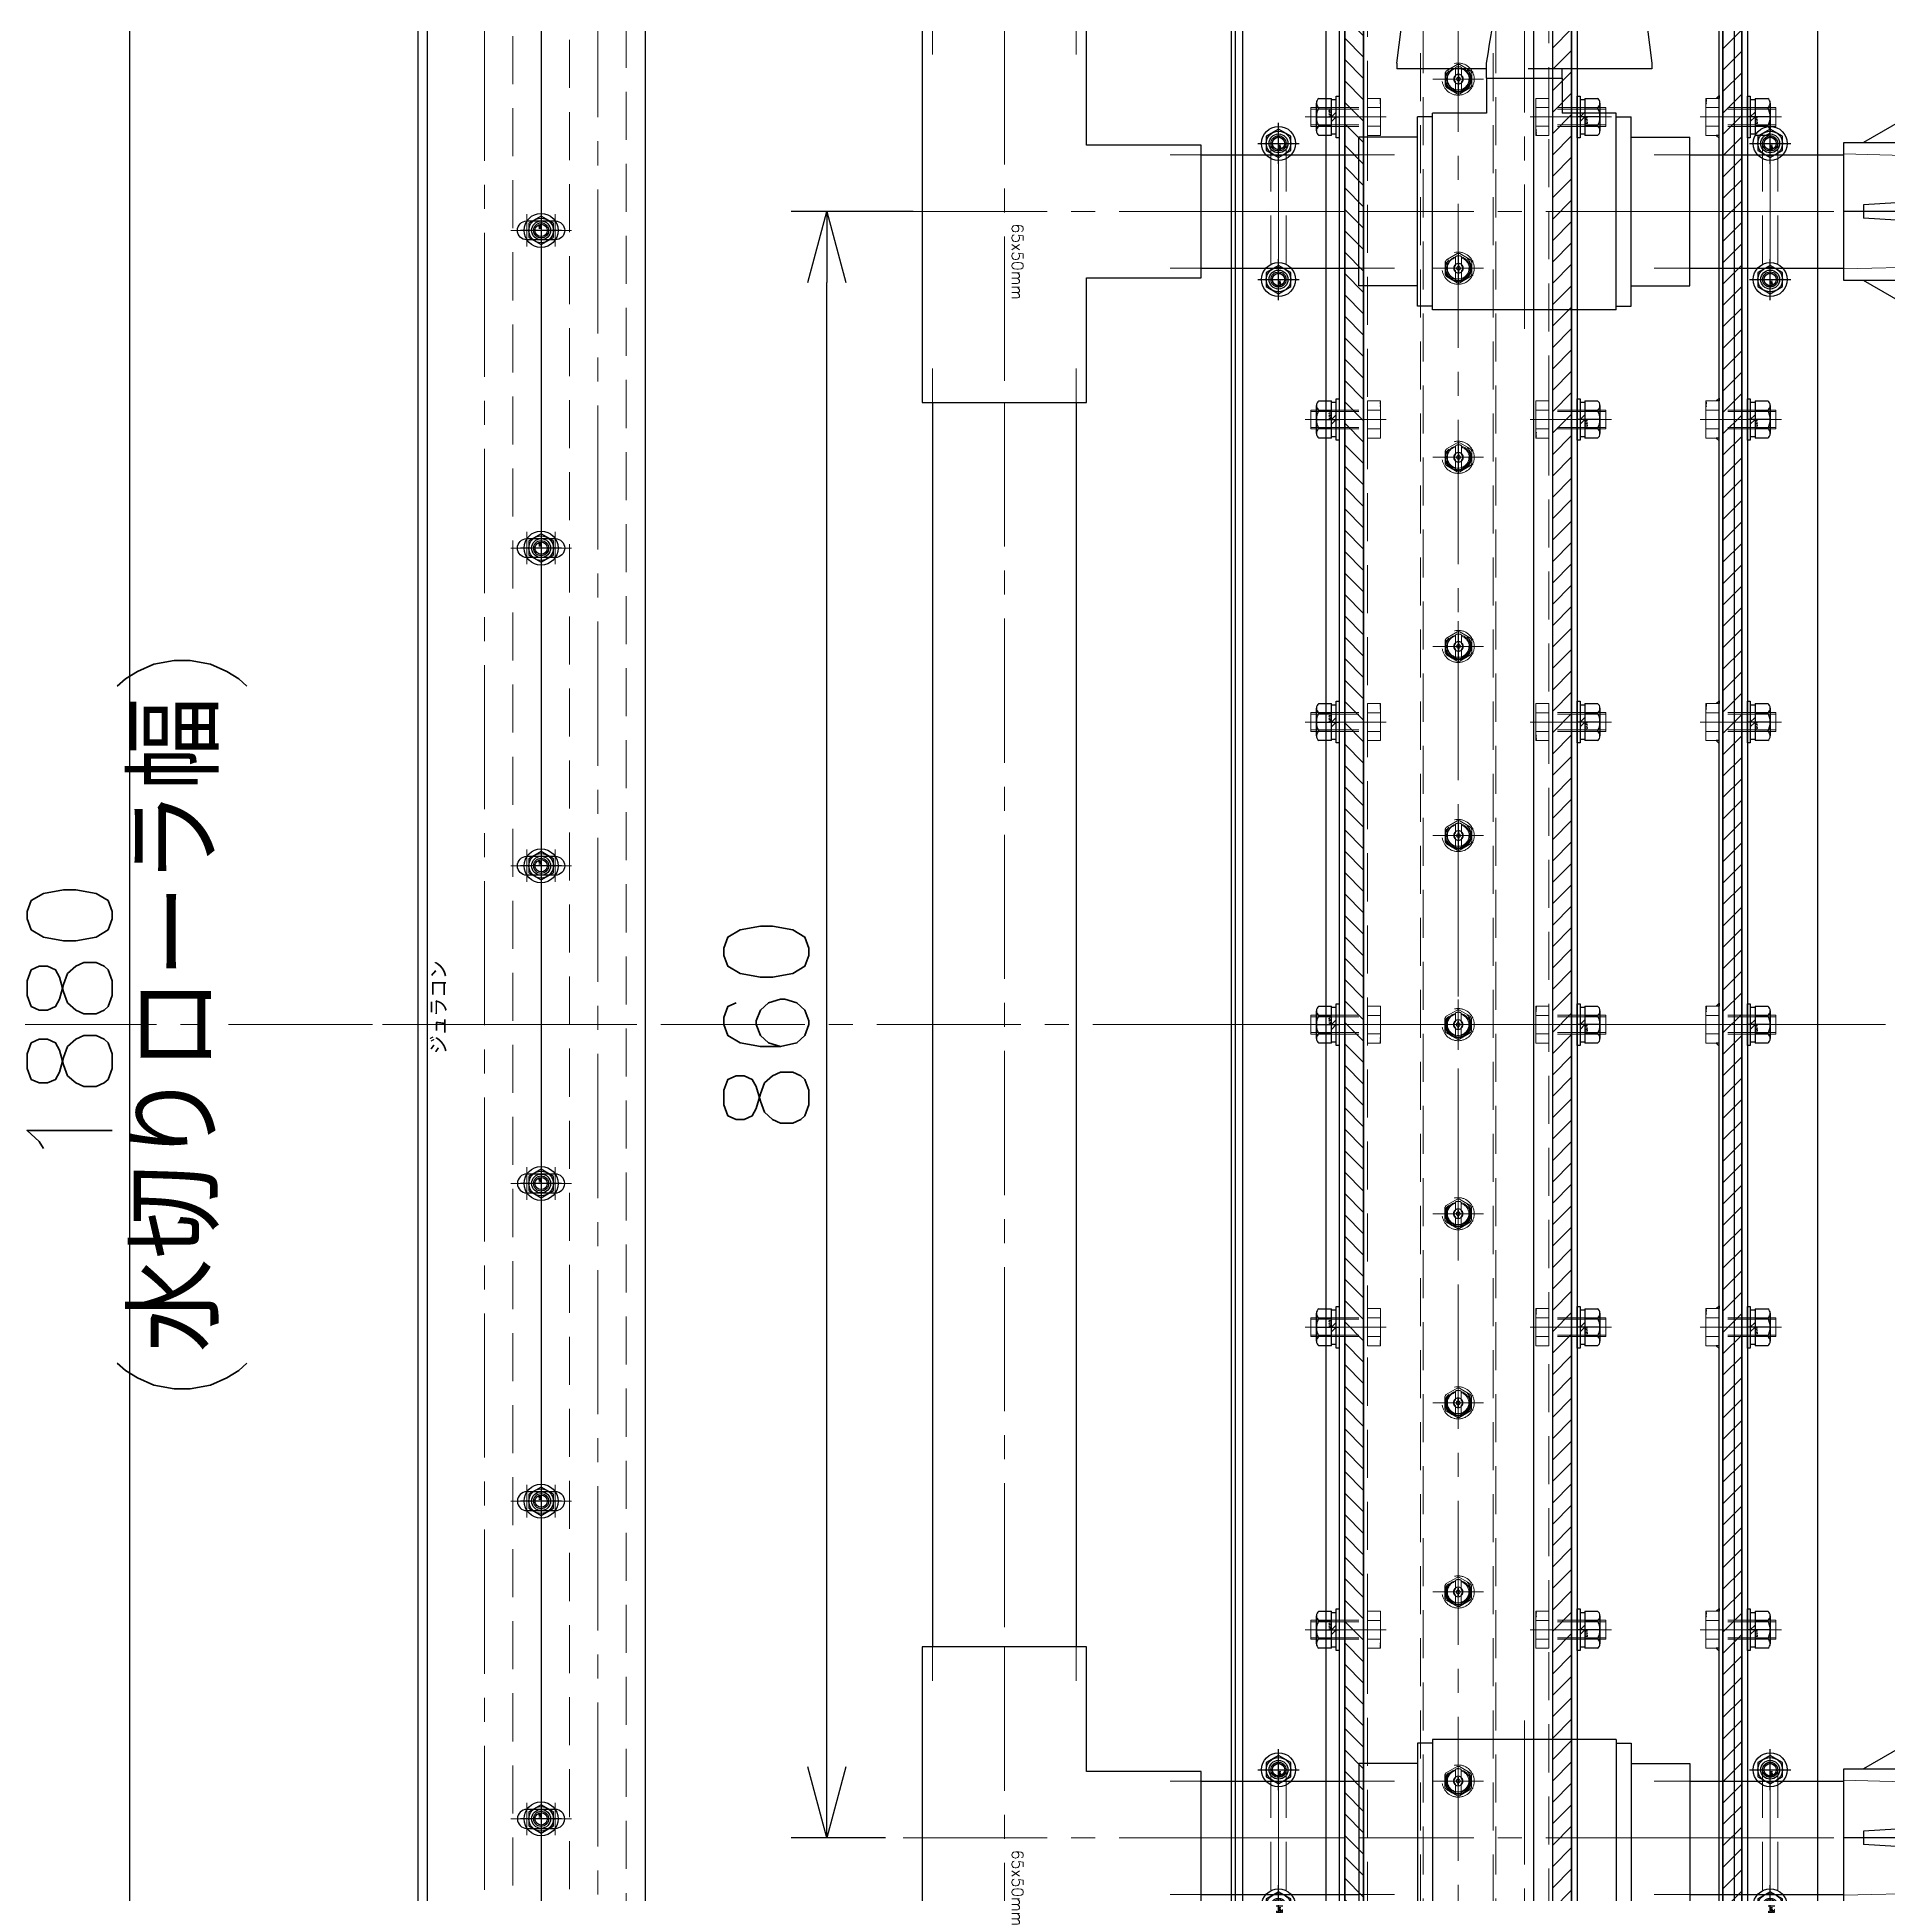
# Model space of a CAD drawing. Header units: millimetres. Extents: x -8731 to 85711, y -14522 to 31379.
# Drawn here: x 71217 to 72197, y 4428 to 5410 of the extents above; entities that cross this region are included whole.
import ezdxf
from ezdxf import colors
from ezdxf.entities.mleader import LeaderData, LeaderLine
from ezdxf.enums import TextEntityAlignment as Align
from ezdxf.math import Vec2, Vec3

# ---------------------------------------------------------------- set-up
doc = ezdxf.new("R2010")
doc.units = ezdxf.units.MM
doc.header["$LTSCALE"] = 4
doc.header["$PDMODE"] = 99
doc.header["$PDSIZE"] = 1
doc.linetypes.add('CENTER2', pattern=[28.575, 19.05, -3.175, 3.175, -3.175])
doc.linetypes.add('HIDDEN', pattern=[9.525, 6.35, -3.175])
for name, color, linetype, lineweight in [('04_HIDDEN', 2, 'HIDDEN', 13), ('05_CENTER', 4, 'CENTER2', 13), ('08_DIM', 3, 'Continuous', 13)]:
    doc.layers.add(name, color=color, linetype=linetype, lineweight=lineweight)
doc.layers.add('10_DRAFT', color=8, linetype='Continuous', lineweight=0, plot=False)
doc.styles.add('KANJI0', font='txt.shx', dxfattribs={"width": 0.9, "height": 30, "bigfont": 'bigfont'})
doc.styles.add('KSS_TXT', font='txt.shx', dxfattribs={"bigfont": 'extfont2.shx'})
doc.styles.add('KSS_TXT_L', font='txt.shx', dxfattribs={"height": 9, "bigfont": 'extfont2.shx'})
doc.styles.get("Standard").update_dxf_attribs({"font": 'txt.shx', "bigfont": 'extfont2.shx'})
doc.dimstyles.new('KSS_DIM', dxfattribs={"dimscale": 3, "dimtxt": 3, "dimasz": 2.5, "dimexe": 1.25, "dimexo": 0.625, "dimtad": 1, "dimdsep": 46, "dimtxsty": 'KSS_TXT', "dimblk": 'OPEN30', "dimcen": 0, "dimazin": 2, "dimtfac": 0.75, "dimtmove": 0, "dimatfit": 3, "dimldrblk": 'OPEN30', "dimfxl": 1, "dimtolj": 1, "dimarcsym": 0})

# ---------------------------------------------------------------- blocks, each defined once
blk = doc.blocks.new('AM_BALLOON1')
at = {"transparency": 16777216}
blk.add_circle((0, 0), 5, dxfattribs=at)
blk.add_attdef('B_NUMBER', text='', height=3, dxfattribs=at).set_placement((0, 0), align=Align.MIDDLE_CENTER)
blk = doc.blocks.new('_OPEN')
at = {"color": 0, "linetype": 'ByBlock'}
for p, q in [((-1, 0.167), (0, 0)), ((0, 0), (-1, -0.167)), ((0, 0), (-1, 0))]:
    blk.add_line(p, q, dxfattribs=at)
blk = doc.blocks.new('_Open30')
at = {"color": 0, "linetype": 'ByBlock', "lineweight": -2}
for p, q in [((-1, 0.268), (0, 0)), ((0, 0), (-1, -0.268)), ((0, 0), (-1, 0))]:
    blk.add_line(p, q, dxfattribs=at)
blk = doc.blocks.new('*D4609')
at = {"layer": '08_DIM', "color": 0, "lineweight": -2, "transparency": 16777216}
for p, q in [((71680.76, 5317.9), (71616.25, 5317.9)), ((71635, 4495.4), (71635, 5280.4)), ((71666.06, 4457.9), (71616.25, 4457.9))]:
    blk.add_line(p, q, dxfattribs=at)
at = {"layer": 'Defpoints', "color": 0, "transparency": 16777216}
for p in [(71635, 5317.9), (71690.13, 5317.9), (71675.44, 4457.9)]:
    blk.add_point(p, dxfattribs=at)
at = {"layer": '08_DIM', "color": 0, "lineweight": -2, "transparency": 16777216, "xscale": 37.5, "yscale": 37.5, "zscale": 37.5}
for p, rotation in [((71635, 5317.9), 90), ((71635, 4457.9), 270)]:
    blk.add_blockref('_Open30', p, dxfattribs=dict(at, rotation=rotation))
at = {"layer": '08_DIM', "color": 0, "transparency": 16777216, "insert": (71603.12, 4887.9), "char_height": 45, "attachment_point": 5, "rotation": 90, "style": 'KSS_TXT'}
blk.add_mtext('\\A1;860', dxfattribs=at)
blk = doc.blocks.new('A$C092B7092_1_1_1')
at = {"layer": '05_CENTER'}
blk.add_line((-51.13, 0), (2727.16, 0), dxfattribs=at)
blk = doc.blocks.new('*D4657')
at = {"layer": '08_DIM', "color": 0, "lineweight": -2, "transparency": 16777216}
for p, q in [((70996.51, 5827.9), (71285.27, 5827.9)), ((71266.52, 3985.4), (71266.52, 5790.4)), ((70996.51, 3947.9), (71285.27, 3947.9))]:
    blk.add_line(p, q, dxfattribs=at)
at = {"layer": 'Defpoints', "color": 0, "transparency": 16777216}
for p in [(70987.13, 5827.9), (71266.52, 5827.9), (70987.13, 3947.9)]:
    blk.add_point(p, dxfattribs=at)
at = {"layer": '08_DIM', "color": 0, "lineweight": -2, "transparency": 16777216, "xscale": 37.5, "yscale": 37.5, "zscale": 37.5}
for p, rotation in [((71266.52, 5827.9), 90), ((71266.52, 3947.9), 270)]:
    blk.add_blockref('_Open30', p, dxfattribs=dict(at, rotation=rotation))
at = {"layer": '08_DIM', "color": 0, "transparency": 16777216, "char_height": 45, "attachment_point": 5, "rotation": 90, "style": 'KSS_TXT'}
for s, insert in [('\\A1;(水切りローラ幅)', (71298.39, 4887.9)), ('\\A1;1880', (71234.64, 4887.9))]:
    blk.add_mtext(s, dxfattribs=dict(at, insert=insert))
blk = doc.blocks.new('A$C742A68D0_1_1')
at = {"color": 0, "linetype": 'CENTER2'}
blk.add_line((0, -33), (0, 10), dxfattribs=at)
at = {"color": 0}
for p, q in [((-9.81, 7), (9.81, 7)), ((-9.81, 0), (-9.81, 7)), ((-9.81, 0), (9.81, 0)), ((-4.91, 0), (-4.91, 7)), ((4.91, 0), (4.91, 7)), ((9.81, 0), (9.81, 7))]:
    blk.add_line(p, q, dxfattribs=at)
at = {"color": 0, "linetype": 'HIDDEN'}
for p, q in [((-5, -30), (-5, 0)), ((-4.19, -30), (-4.19, 0)), ((4.19, -30), (4.19, 0)), ((5, -30), (5, 0)), ((-5, -30), (5, -30))]:
    blk.add_line(p, q, dxfattribs=at)
at = {"layer": '10_DRAFT', "style": 'KSS_TXT_L'}
blk.add_text('BT-M10x30L', height=0.3, dxfattribs=at).set_placement((6.81, 6.66))
blk = doc.blocks.new('A$C0B00724F_1_1')
at = {"color": 0}
for points in [[(1980, 90), (80, 90)], [(80, -10), (1980, -10)]]:
    blk.add_lwpolyline(points, dxfattribs=at)
at = {"layer": '04_HIDDEN'}
for p, q in [((2035, 88), (25, 88)), ((25, -8), (2035, -8))]:
    blk.add_line(p, q, dxfattribs=at)
at = {"layer": '05_CENTER'}
for p, q in [((710, 95.46), (710, 82.43)), ((870, 95.46), (870, 82.43)), ((1030, 95.46), (1030, 82.43)), ((1190, 95.46), (1190, 82.43)), ((1350, 95.46), (1350, 82.43)), ((1510, 95.46), (1510, 82.43)), ((16.24, 40), (2043.76, 40)), ((710, -15.46), (710, -2.43)), ((870, -15.46), (870, -2.43)), ((1030, -15.46), (1030, -2.43)), ((1190, -15.46), (1190, -2.43)), ((1350, -15.46), (1350, -2.43)), ((1510, -15.46), (1510, -2.43))]:
    blk.add_line(p, q, dxfattribs=at)
at = {"layer": '10_DRAFT'}
blk.add_line((1030, 90), (1030, -10), dxfattribs=at)
at = {"layer": '04_HIDDEN', "rotation": 180}
for p in [(710, 88), (870, 88), (1030, 88)]:
    blk.add_blockref('A$C742A68D0_1_1', p, dxfattribs=at)
at = {"layer": '04_HIDDEN', "xscale": -1, "rotation": 180}
for p in [(1190, 88), (1350, 88), (1510, 88)]:
    blk.add_blockref('A$C742A68D0_1_1', p, dxfattribs=at)
at = {"layer": '04_HIDDEN'}
for p in [(710, -8), (870, -8), (1030, -8)]:
    blk.add_blockref('A$C742A68D0_1_1', p, dxfattribs=at)
at = {"layer": '04_HIDDEN', "xscale": -1}
for p in [(1190, -8), (1350, -8), (1510, -8)]:
    blk.add_blockref('A$C742A68D0_1_1', p, dxfattribs=at)
blk = doc.blocks.new('A$C6E8C5BCD_1_1')
h = blk.add_hatch()
h.set_pattern_fill('_USER', color=3, scale=8, angle=135, pattern_type=0)
h.set_pattern_definition([(135, (9279.8095, 4636.656), (-5.656854, -5.656854), [])])
h.paths.add_polyline_path([(1000, -10), (1000, 0), (-920, 0), (-920, -10)])
h.paths.add_polyline_path([(-920, -10), (-920, 0), (-950, 0), (-950, -10)])
h.paths.add_polyline_path([(-950, -10), (-950, 0), (-1000, 0), (-1000, -10)])
at = {"color": 0}
blk.add_lwpolyline([(1000, 0), (1000, -10), (-1000, -10), (-1000, 0)], close=True, dxfattribs=at)
at = {"layer": '05_CENTER'}
for p, q in [((-320, 3.94), (-320, -13.51)), ((-160, 3.94), (-160, -13.51)), ((0, 3.94), (0, -13.51)), ((160, 3.94), (160, -13.51)), ((320, 3.94), (320, -13.51)), ((480, 3.94), (480, -13.51))]:
    blk.add_line(p, q, dxfattribs=at)
blk = doc.blocks.new('A$C4147621A_1_1')
at = {"color": 0}
blk.add_lwpolyline([(1000, 0), (1000, -3), (-1000, -3), (-1000, 0)], close=True, dxfattribs=at)
at = {"layer": '05_CENTER'}
for p, q in [((-320, 2.83), (-320, -5.76)), ((-160, 2.83), (-160, -5.76)), ((0, 2.83), (0, -5.76)), ((160, 2.83), (160, -5.76)), ((320, 2.83), (320, -5.76)), ((480, 2.83), (480, -5.76))]:
    blk.add_line(p, q, dxfattribs=at)
blk = doc.blocks.new('A$C003B6CA5_1_1')
at = {"color": 0}
blk.add_lwpolyline([(1100, -20), (-1150, -20), (-1150, 20), (1100, 20)], close=True, dxfattribs=at)
at = {"layer": '04_HIDDEN'}
for p, q in [((1100, 18.5), (-1150, 18.5)), ((-1150, -18.5), (1100, -18.5))]:
    blk.add_line(p, q, dxfattribs=at)
for centre, radius in [((-400, 0), 8.5), ((-400, 0), 7), ((-400, 0), 6.58), ((-400, 0), 5.72), ((-300, 0), 8.5), ((-300, 0), 7), ((-300, 0), 6.58), ((-300, 0), 5.72), ((-200, 0), 8.5), ((-200, 0), 7), ((-200, 0), 6.58), ((-200, 0), 5.72), ((-100, 0), 8.5), ((-100, 0), 8.5), ((-100, 0), 7), ((-100, 0), 7), ((-100, 0), 6.58), ((-100, 0), 6.58), ((-100, 0), 5.72), ((-100, 0), 5.72), ((0, 0), 8.5), ((0, 0), 7), ((0, 0), 6.58), ((0, 0), 5.72), ((100, 0), 8.5), ((100, 0), 8.5), ((100, 0), 7), ((100, 0), 7), ((100, 0), 6.58), ((100, 0), 6.58), ((100, 0), 5.72), ((100, 0), 5.72), ((200, 0), 8.5), ((200, 0), 7), ((200, 0), 6.58), ((200, 0), 5.72), ((300, 0), 8.5), ((300, 0), 7), ((300, 0), 6.58), ((300, 0), 5.72), ((400, 0), 8.5), ((400, 0), 7), ((400, 0), 6.58), ((400, 0), 5.72), ((500, 0), 8.5), ((500, 0), 7), ((500, 0), 6.58), ((500, 0), 5.72)]:
    blk.add_circle(centre, radius, dxfattribs=at)
at = {"layer": '05_CENTER'}
for p, q in [((-400, -13.37), (-400, 13.37)), ((-300, -13.37), (-300, 13.37)), ((-200, -13.37), (-200, 13.37)), ((-100, -13.37), (-100, 13.37)), ((-100, -13.37), (-100, 13.37)), ((0, -13.37), (0, 13.37)), ((100, -13.37), (100, 13.37)), ((100, -13.37), (100, 13.37)), ((200, -13.37), (200, 13.37)), ((300, -13.37), (300, 13.37)), ((400, -13.37), (400, 13.37)), ((500, -13.37), (500, 13.37)), ((-386.63, 0), (-413.37, 0)), ((-286.63, 0), (-313.37, 0)), ((-186.63, 0), (-213.37, 0)), ((-86.63, 0), (-113.37, 0)), ((-86.63, 0), (-113.37, 0)), ((13.37, 0), (-13.37, 0)), ((86.63, 0), (113.37, 0)), ((86.63, 0), (113.37, 0)), ((186.63, 0), (213.37, 0)), ((286.63, 0), (313.37, 0)), ((386.63, 0), (413.37, 0)), ((486.63, 0), (513.37, 0))]:
    blk.add_line(p, q, dxfattribs=at)
at = {"layer": '10_DRAFT'}
blk.add_line((0, 20), (0, -20), dxfattribs=at)
blk = doc.blocks.new('1／4MVEP9010S303Wc_1_1')
at = {"color": 0}
for p, q in [((-4.4, 6.38), (-7.73, 0.62)), ((-1.54, 1.5), (-6.13, 1.5)), ((3.33, 7), (-3.33, 7)), ((-1.89, 0.2), (1.89, 0.2)), ((6.13, 1.5), (1.54, 1.5)), ((7.73, 0.62), (4.4, 6.38)), ((-7.73, -0.62), (-4.4, -6.38)), ((-6.13, -1.5), (-1.54, -1.5)), ((-3.33, -7), (3.33, -7)), ((-1.89, -0.2), (1.89, -0.2)), ((1.54, -1.5), (6.13, -1.5)), ((4.4, -6.38), (7.73, -0.62))]:
    blk.add_line(p, q, dxfattribs=at)
for points in [[(-6.13, -1.5), (-6.16, -1.49), (-6.2, -1.46), (-6.24, -1.41), (-6.3, -1.31), (-6.37, -1.16), (-6.41, -1.05), (-6.45, -0.91), (-6.49, -0.77), (-6.52, -0.62), (-6.55, -0.45), (-6.56, -0.29), (-6.57, -0.04), (-6.57, 0.2), (-6.55, 0.43), (-6.52, 0.65), (-6.47, 0.85), (-6.42, 1.03), (-6.36, 1.2), (-6.29, 1.33), (-6.25, 1.4), (-6.21, 1.45), (-6.17, 1.49), (-6.13, 1.5)], [(-2.07, 1.4), (-2.13, 1.34), (-2.2, 1.25), (-2.27, 1.15), (-2.34, 1.03), (-2.41, 0.89), (-2.47, 0.74), (-2.53, 0.54), (-2.58, 0.32), (-2.6, 0.09), (-2.6, -0.14), (-2.57, -0.35), (-2.53, -0.55), (-2.47, -0.74), (-2.4, -0.91), (-2.31, -1.08), (-2.22, -1.23), (-2.14, -1.33), (-2.07, -1.4)], [(-1.89, -0.2), (-1.96, -0.19), (-2.03, -0.14), (-2.07, -0.1), (-2.09, -0.05), (-2.1, 0.01), (-2.09, 0.05), (-2.08, 0.09), (-2.04, 0.14), (-1.96, 0.19), (-1.89, 0.2)], [(-1.89, 1.5), (-1.93, 1.49), (-1.96, 1.48), (-2.01, 1.45), (-2.06, 1.41)], [(2.06, 1.41), (2.01, 1.45), (1.97, 1.48), (1.93, 1.49), (1.89, 1.5)], [(1.89, 0.2), (1.96, 0.19), (2.03, 0.14), (2.07, 0.1), (2.09, 0.05), (2.1, -0.01), (2.09, -0.05), (2.08, -0.09), (2.04, -0.14), (1.96, -0.19), (1.89, -0.2)], [(2.07, -1.4), (2.13, -1.34), (2.2, -1.25), (2.27, -1.15), (2.34, -1.03), (2.41, -0.89), (2.47, -0.74), (2.53, -0.54), (2.58, -0.32), (2.6, -0.09), (2.6, 0.14), (2.57, 0.35), (2.53, 0.55), (2.47, 0.74), (2.4, 0.91), (2.31, 1.08), (2.22, 1.23), (2.14, 1.33), (2.07, 1.4)], [(6.13, 1.5), (6.16, 1.49), (6.2, 1.46), (6.24, 1.41), (6.3, 1.31), (6.37, 1.16), (6.41, 1.05), (6.45, 0.91), (6.49, 0.77), (6.52, 0.62), (6.55, 0.45), (6.56, 0.29), (6.57, 0.04), (6.57, -0.2), (6.55, -0.43), (6.52, -0.65), (6.47, -0.85), (6.42, -1.03), (6.36, -1.2), (6.29, -1.33), (6.25, -1.4), (6.21, -1.45), (6.17, -1.49), (6.13, -1.5)], [(-2.06, -1.41), (-2.01, -1.45), (-1.97, -1.48), (-1.93, -1.49), (-1.89, -1.5)], [(1.89, -1.5), (1.93, -1.49), (1.96, -1.48), (2.01, -1.45), (2.06, -1.41)]]:
    blk.add_lwpolyline(points, dxfattribs=at)
blk.add_circle((0, 0), 6.75, dxfattribs=at)
for radius, start, end in [(7.75, 175.41462, 184.58538), (6.12, 14.19344, 165.80656), (7.75, 115.41462, 124.58538), (2.15, 44.24072, 135.75928), (1, 11.53696, 168.46304), (0.5, 156.42182, 203.57818), (0.5, 336.42182, 23.57818), (7.75, 55.41462, 64.58538), (7.75, 355.41462, 4.58538), (6.12, 194.19344, 345.80656), (5.63, 195.46561, 344.53439), (7.75, 235.41462, 244.58538), (2.5, 214.14046, 325.85954), (2.15, 224.24072, 315.75928), (1, 191.53696, 348.46304), (7.75, 295.41462, 304.58538)]:
    blk.add_arc((0, 0), radius, start, end, dxfattribs=at)
at = {"layer": '04_HIDDEN', "color": 0}
blk.add_arc((0, 0), 2.5, 34.14046, 145.85954, dxfattribs=at)
at = {"layer": '05_CENTER', "color": 0}
for p, q in [((-8.67, 0), (8.67, 0)), ((0, -8.67), (0, 8.67))]:
    blk.add_line(p, q, dxfattribs=at)
blk = doc.blocks.new('A$C77611634_1_1')
blk.add_blockref('A$C003B6CA5_1_1', (0, 0))
at = {"layer": '04_HIDDEN', "color": 4}
for p in [(-400, 0), (-300, 0), (-200, 0), (-100, 0), (0, 0), (100, -0.17), (200, -0.17), (300, -0.17), (400, -0.17), (500, -0.17)]:
    blk.add_blockref('1／4MVEP9010S303Wc_1_1', p, dxfattribs=at)
blk = doc.blocks.new('M10Nza_1_1_1')
at = {"color": 0}
for p, q in [((-9.8, 4), (-9.8, 10.69)), ((-7.35, 12), (7.35, 12)), ((-4.9, 4), (-4.9, 10.69)), ((4.9, 10.69), (4.9, 4)), ((9.8, 10.69), (9.8, 4)), ((-9.8, 4), (9.8, 4)), ((-9.2, 1.5), (-9.2, 4)), ((0, 1.5), (-2.5, 4)), ((0, 4), (2.5, 1.5)), ((9.2, 4), (9.2, 1.5))]:
    blk.add_line(p, q, dxfattribs=at)
at = {"color": 0, "linetype": 'CENTER2'}
blk.add_line((0, 12), (0, 0), dxfattribs=at)
at = {"color": 0}
blk.add_lwpolyline([(-11, 1.5), (11, 1.5), (11, 0), (-11, 0)], close=True, dxfattribs=at)
for centre, radius, start, end in [((-7.35, 9.06), 2.94, 33.626, 146.374), ((0, 2.2), 9.8, 60, 120), ((7.35, 9.06), 2.94, 33.626, 146.374)]:
    blk.add_arc(centre, radius, start, end, dxfattribs=at)
at = {"layer": '10_DRAFT', "style": 'KSS_TXT'}
blk.add_text('M10', height=1.25, dxfattribs=at).set_placement((0.26, 4.12))
blk = doc.blocks.new('A$C7B156557_1_1')
at = {"color": 3}
blk.add_line((-148, 100), (2248, 100), dxfattribs=at)
at = {"color": 0}
for points in [[(-150, 0), (2250, 0), (2250, 260), (-150, 260)], [(-148, 2), (2248, 2), (2248, 258), (-148, 258)]]:
    blk.add_lwpolyline(points, close=True, dxfattribs=at)
at = {"color": 3}
for points in [[(720.19, 2), (720.19, 3.5), (718.69, 2), (718.69, 2)], [(739.81, 2), (739.81, 3.5), (741.31, 2), (741.31, 2)], [(880.19, 2), (880.19, 3.5), (878.69, 2), (878.69, 2)], [(899.81, 2), (899.81, 3.5), (901.31, 2), (901.31, 2)], [(1040.19, 2), (1040.19, 3.5), (1038.69, 2), (1038.69, 2)], [(1059.81, 2), (1059.81, 3.5), (1061.31, 2), (1061.31, 2)], [(1200.19, 2), (1200.19, 3.5), (1198.69, 2), (1198.69, 2)], [(1219.81, 2), (1219.81, 3.5), (1221.31, 2), (1221.31, 2)], [(1360.19, 2), (1360.19, 3.5), (1358.69, 2), (1358.69, 2)], [(1379.81, 2), (1379.81, 3.5), (1381.31, 2), (1381.31, 2)], [(1520.19, 2), (1520.19, 3.5), (1518.69, 2), (1518.69, 2)], [(1539.81, 2), (1539.81, 3.5), (1541.31, 2), (1541.31, 2)]]:
    blk.add_lwpolyline(points, close=True, dxfattribs=at)
at = {"layer": '05_CENTER'}
for p, q in [((730, 5.94), (730, -3.98)), ((890, 5.94), (890, -3.98)), ((1050, 5.94), (1050, -3.98)), ((1210, 5.94), (1210, -3.98)), ((1370, 5.94), (1370, -3.98)), ((1530, 5.94), (1530, -3.98))]:
    blk.add_line(p, q, dxfattribs=at)
at = {"layer": '10_DRAFT'}
blk.add_line((1050, 260), (1050, 0), dxfattribs=at)
at = {"layer": '04_HIDDEN'}
for p in [(730, 2), (890, 2), (1050, 2), (1210, 2), (1370, 2), (1530, 2)]:
    blk.add_blockref('A$C742A68D0_1_1', p, dxfattribs=at)
blk = doc.blocks.new('A$C2E537FAD_1_1')
for name, p in [('A$C7B156557_1_1', (0, 0)), ('A$C0B00724F_1_1', (20, 100)), ('M10Nza_1_1_1', (730, 203)), ('M10Nza_1_1_1', (890, 203)), ('M10Nza_1_1_1', (1050, 203)), ('M10Nza_1_1_1', (1210, 203)), ('M10Nza_1_1_1', (1370, 203)), ('M10Nza_1_1_1', (1530, 203)), ('A$C4147621A_1_1', (1050, 80)), ('A$C4147621A_1_1', (1050, -10))]:
    blk.add_blockref(name, p)
at = {"xscale": -1, "rotation": 180}
blk.add_blockref('A$C4147621A_1_1', (1050, 200), dxfattribs=at)
at = {"color": 3, "xscale": -1, "rotation": 180}
blk.add_blockref('A$C6E8C5BCD_1_1', (1050, 190), dxfattribs=at)
at = {"color": 3}
for p in [(1050, 90), (1050, 0)]:
    blk.add_blockref('A$C6E8C5BCD_1_1', p, dxfattribs=at)
at = {"rotation": 180}
for p in [(730, 77), (890, 77), (1050, 77), (1210, 77), (1370, 77), (1530, 77), (730, -13), (890, -13), (1050, -13), (1210, -13), (1370, -13), (1530, -13)]:
    blk.add_blockref('M10Nza_1_1_1', p, dxfattribs=at)
at = {"layer": '04_HIDDEN'}
blk.add_blockref('A$C77611634_1_1', (1050, 140), dxfattribs=at)
blk = doc.blocks.new('A$C2C7538EA_1_1_1')
at = {"color": 0}
for centre in [(-420, 30), (-252, 30), (-84, 30), (84, 30), (252, 30), (420, 30)]:
    blk.add_circle(centre, 5, dxfattribs=at)
at = {"layer": '04_HIDDEN'}
blk.add_lwpolyline([(950.5, -15), (-950.5, -15), (-952.5, -13), (-952.5, 43), (-950.5, 45), (950.5, 45), (952.5, 43), (952.5, -13)], close=True, dxfattribs=at)
blk.add_lwpolyline([(-952.5, 15), (952.5, 15)], dxfattribs=at)
at = {"layer": '05_CENTER'}
for p, q in [((-411.41, 30), (-428.59, 30)), ((-420, 21.41), (-420, 38.59)), ((-243.41, 30), (-260.59, 30)), ((-252, 21.41), (-252, 38.59)), ((-75.41, 30), (-92.59, 30)), ((-84, 21.41), (-84, 38.59)), ((75.41, 30), (92.59, 30)), ((84, 21.41), (84, 38.59)), ((243.41, 30), (260.59, 30)), ((252, 21.41), (252, 38.59)), ((411.41, 30), (428.59, 30)), ((420, 21.41), (420, 38.59)), ((1127.5, 0), (-1127.5, 0))]:
    blk.add_line(p, q, dxfattribs=at)
at = {"layer": '10_DRAFT'}
blk.add_line((0, 45), (0, -15), dxfattribs=at)
blk = doc.blocks.new('A$C17963C12_1_1_1')
at = {"color": 0}
blk.add_lwpolyline([(-952.5, 95), (952.5, 95), (952.5, -20), (947.5, -25), (-947.5, -25), (-952.5, -20)], close=True, dxfattribs=at)
for points in [[(-425, 37.5), (-425, 22.5, 1), (-415, 22.5), (-415, 37.5, 1)], [(-257, 37.5), (-257, 22.5, 1), (-247, 22.5), (-247, 37.5, 1)], [(-89, 37.5), (-89, 22.5, 1), (-79, 22.5), (-79, 37.5, 1)], [(89, 37.5), (89, 22.5, -1), (79, 22.5), (79, 37.5, -1)], [(257, 37.5), (257, 22.5, -1), (247, 22.5), (247, 37.5, -1)], [(425, 37.5), (425, 22.5, -1), (415, 22.5), (415, 37.5, -1)]]:
    blk.add_lwpolyline(points, format="xyb", close=True, dxfattribs=at)
at = {"layer": '04_HIDDEN', "color": 3}
blk.add_line((-952.5, 90), (952.5, 90), dxfattribs=at)
at = {"layer": '05_CENTER'}
for p, q in [((-420, 13.94), (-420, 46.06)), ((-252, 13.94), (-252, 46.06)), ((-84, 13.94), (-84, 46.06)), ((84, 13.94), (84, 46.06)), ((252, 13.94), (252, 46.06)), ((420, 13.94), (420, 46.06)), ((-431, 30), (-409, 30)), ((-428.56, 37.5), (-411.44, 37.5)), ((-263, 30), (-241, 30)), ((-260.56, 37.5), (-243.44, 37.5)), ((-95, 30), (-73, 30)), ((-92.56, 37.5), (-75.44, 37.5)), ((95, 30), (73, 30)), ((92.56, 37.5), (75.44, 37.5)), ((263, 30), (241, 30)), ((260.56, 37.5), (243.44, 37.5)), ((431, 30), (409, 30)), ((428.56, 37.5), (411.44, 37.5)), ((-428.56, 22.5), (-411.44, 22.5)), ((-260.56, 22.5), (-243.44, 22.5)), ((-92.56, 22.5), (-75.44, 22.5)), ((92.56, 22.5), (75.44, 22.5)), ((260.56, 22.5), (243.44, 22.5)), ((428.56, 22.5), (411.44, 22.5))]:
    blk.add_line(p, q, dxfattribs=at)
at = {"layer": '10_DRAFT', "style": 'KSS_TXT'}
blk.add_text('ジュラコン', height=9, dxfattribs=at).set_placement((-15.54, 79.45))
blk = doc.blocks.new('8b_1_1_1')
at = {"color": 0, "linetype": 'CENTER2'}
for p, q in [((0, -10.87), (0, 10.87)), ((10.87, 0), (-10.87, 0))]:
    blk.add_line(p, q, dxfattribs=at)
at = {"color": 0}
for p, q in [((-3.75, 6.49), (-7.5, 0)), ((-3.75, 6.49), (-7.5, 0)), ((-7.5, 0), (-3.75, -6.49)), ((-7.5, 0), (-3.75, -6.49)), ((3.75, 6.49), (-3.75, 6.49)), ((3.75, 6.49), (-3.75, 6.49)), ((7.5, 0), (3.75, 6.49)), ((7.5, 0), (3.75, 6.49)), ((3.75, -6.49), (7.5, 0)), ((3.75, -6.49), (7.5, 0)), ((-3.75, -6.49), (3.75, -6.49)), ((-3.75, -6.49), (3.75, -6.49))]:
    blk.add_line(p, q, dxfattribs=at)
for radius in [9, 6.5, 4, 3.25]:
    blk.add_circle((0, 0), radius, dxfattribs=at)
at = {"layer": '10_DRAFT', "style": 'KSS_TXT'}
blk.add_text('M8', height=1, dxfattribs=at).set_placement((0.76, 0.14))
blk = doc.blocks.new('A$C663D1D81_1_1')
for name, p in [('A$C17963C12_1_1_1', (0, 0)), ('A$C2C7538EA_1_1_1', (0, 0)), ('8b_1_1_1', (-420, 30)), ('8b_1_1_1', (-252, 30)), ('8b_1_1_1', (-84, 30)), ('8b_1_1_1', (84, 30)), ('8b_1_1_1', (252, 30)), ('8b_1_1_1', (420, 30))]:
    blk.add_blockref(name, p)
blk = doc.blocks.new('A$C3EAE771B_1_1')
at = {"rotation": 180}
blk.add_blockref('A$C663D1D81_1_1', (-1075, 140), dxfattribs=at)
blk = doc.blocks.new('A$C668E7CA1_1_1_1')
at = {"color": 0}
for p, q in [((-36, 4), (36, 4)), ((-36, -4), (36, -4))]:
    blk.add_line(p, q, dxfattribs=at)
for centre, start, end in [((-36, 0), 90, 270), ((36, 0), 270, 90)]:
    blk.add_arc(centre, 4, start, end)
at = {"layer": '04_HIDDEN', "color": 0}
for centre in [(-36, 0), (36, 0)]:
    blk.add_circle(centre, 3.32, dxfattribs=at)
for centre, start, end in [((-36, 0), 270, 90), ((36, 0), 90, 270)]:
    blk.add_arc(centre, 4, start, end, dxfattribs=at)
at = {"layer": '05_CENTER', "color": 0}
for p, q in [((42.64, 0), (-42.64, 0)), ((-36, -6.7), (-36, 6.7)), ((36, -6.7), (36, 6.7))]:
    blk.add_line(p, q, dxfattribs=at)
at = {"layer": '10_DRAFT'}
blk.add_line((0, 4), (0, -4), dxfattribs=at)
blk = doc.blocks.new('A$C491D668A_1_1_1')
at = {"color": 4}
for p in [(-72, 0), (0, 0)]:
    blk.add_blockref('8b_1_1_1', p, dxfattribs=at)
at = {"layer": '04_HIDDEN', "color": 4}
blk.add_blockref('A$C668E7CA1_1_1_1', (-36, 0), dxfattribs=at)
blk = doc.blocks.new('A$C457F5408_1_1_1')
at = {"color": 0}
for p, q in [((15, 2120), (15, -20)), ((-35, 2075), (-35, 25)), ((-29, 2075), (-29, 25)), ((225, 2075), (225, 25)), ((231, 2075), (231, 25)), ((275, 2075), (275, 25))]:
    blk.add_line(p, q, dxfattribs=at)
for centre in [(-10, 1516), (250, 1516), (-10, 1444), (250, 1444), (-10, 656), (250, 656)]:
    blk.add_circle(centre, 5, dxfattribs=at)
at = {"layer": '05_CENTER'}
for p, q in [((-10, 1506.66), (-10, 1525.34)), ((250, 1506.66), (250, 1525.34)), ((-0.66, 1516), (-19.34, 1516)), ((259.34, 1516), (240.66, 1516)), ((-10, 1434.66), (-10, 1453.34)), ((250, 1434.66), (250, 1453.34)), ((-0.66, 1444), (-19.34, 1444)), ((259.34, 1444), (240.66, 1444)), ((-10, 665.34), (-10, 646.66)), ((250, 665.34), (250, 646.66)), ((-0.66, 656), (-19.34, 656)), ((259.34, 656), (240.66, 656)), ((-10, 593.34), (-10, 574.66)), ((250, 593.34), (250, 574.66))]:
    blk.add_line(p, q, dxfattribs=at)
blk = doc.blocks.new('A$C54E27890_1_1')
for name, p, rotation in [('A$C457F5408_1_1_1', (0, -17), 270), ('A$C491D668A_1_1_1', (584, -7), 180), ('A$C491D668A_1_1_1', (1444, -7), 180), ('A$C491D668A_1_1_1', (584, -267), 180), ('A$C491D668A_1_1_1', (1444, -267), 180)]:
    blk.add_blockref(name, p, dxfattribs=dict(rotation=rotation))
blk = doc.blocks.new('A$C73951639_1_1_1')
at = {"color": 0}
for p, q in [((10, -30.25), (10, 30.25)), ((10, 30.25), (32, 30.25)), ((32, 30.25), (36, 30.05)), ((44, 28.95), (36, 30.05)), ((36, 30.05), (36, -30.05)), ((52, 28.95), (44, 30.05)), ((44, 30.05), (44, -30.05)), ((60, 28.95), (52, 30.05)), ((52, 30.05), (52, -30.05)), ((68, 28.95), (60, 30.05)), ((60, 30.05), (60, -30.05)), ((68, -28.95), (68, 28.95)), ((36, -30.05), (44, -28.95)), ((44, -30.05), (52, -28.95)), ((52, -30.05), (60, -28.95)), ((60, -30.05), (68, -28.95)), ((10, -30.25), (32, -30.25)), ((32, -30.25), (36, -30.05))]:
    blk.add_line(p, q, dxfattribs=at)
blk.add_lwpolyline([(10, 77.5), (0, 77.5), (0, -77.5), (10, -77.5)], close=True, dxfattribs=at)
at = {"color": 3}
for points in [[(4, 30.25), (2, 30.25), (4, 28.25), (4, 28.25)], [(10, 30.25), (12, 30.25), (10, 32.25), (10, 32.25)], [(4, -30.25), (2, -30.25), (4, -28.25), (4, -28.25)], [(10, -30.25), (12, -30.25), (10, -32.25), (10, -32.25)]]:
    blk.add_lwpolyline(points, close=True, dxfattribs=at)
at = {"layer": '04_HIDDEN'}
for p, q in [((10, 30.25), (0, 30.25)), ((4, -30.25), (4, 30.25)), ((4, 26.75), (68, 26.75)), ((4, -26.75), (68, -26.75)), ((10, -30.25), (0, -30.25))]:
    blk.add_line(p, q, dxfattribs=at)
at = {"layer": '05_CENTER'}
for p, q in [((-8.05, 60), (18.04, 60)), ((0, 0), (72.72, 0)), ((68, 0), (10, 0)), ((-8.05, -60), (18.04, -60))]:
    blk.add_line(p, q, dxfattribs=at)
blk = doc.blocks.new('A$C4CA70B29_1_1_1')
h = blk.add_hatch()
h.set_pattern_fill('_USER', color=3, scale=2, pattern_type=0)
h.set_pattern_definition([(0, (-6784.6076, -8968.539), (0, 2), [])])
h.paths.add_polyline_path([(0, 77.5), (-3, 77.5), (-3, -77.5), (0, -77.5)])
at = {"color": 3}
blk.add_lwpolyline([(0, 77.5), (-3, 77.5), (-3, -77.5), (0, -77.5)], close=True, dxfattribs=at)
blk = doc.blocks.new('M16Nza_1_1_1')
at = {"color": 0}
for p, q in [((-13.85, 17.74), (-13.85, 6.6)), ((-10.39, 19.6), (10.39, 19.6)), ((-6.92, 6.6), (-6.92, 17.74)), ((6.93, 17.74), (6.93, 6.6)), ((13.85, 6.6), (13.85, 17.74)), ((-14, 2.6), (-14, 6.6)), ((-14, 6.6), (14, 6.6)), ((-4, 6.6), (0, 2.6)), ((0, 6.6), (4, 2.6)), ((14, 6.6), (14, 2.6))]:
    blk.add_line(p, q, dxfattribs=at)
at = {"color": 0, "linetype": 'CENTER2'}
blk.add_line((0, 0), (0, 19.6), dxfattribs=at)
at = {"color": 0}
blk.add_lwpolyline([(-16, 2.6), (16, 2.6), (16, 0), (-16, 0)], close=True, dxfattribs=at)
for centre, radius, start, end in [((-10.39, 15.44), 4.16, 33.626, 146.374), ((0, 5.75), 13.85, 60, 120), ((10.39, 15.44), 4.16, 33.626, 146.374)]:
    blk.add_arc(centre, radius, start, end, dxfattribs=at)
at = {"layer": '10_DRAFT', "style": 'KANJI0', "width": 0.82}
blk.add_text('Ｍ１６', height=1.714, dxfattribs=at).set_placement((0.41, 6.78))
blk = doc.blocks.new('A$C598F6B99_1_1')
at = {"color": 0, "linetype": 'CENTER2'}
blk.add_line((0, 20.91), (0, -61), dxfattribs=at)
at = {"color": 0}
for p, q in [((-13.85, 15.14), (-13.85, 7)), ((-10.39, 17), (10.39, 17)), ((-6.92, 7), (-6.92, 15.14)), ((6.92, 15.14), (6.92, 7)), ((13.85, 7), (13.85, 15.14)), ((-15, 0), (-15, 3)), ((-15, 3), (15, 3)), ((-15, 0), (15, 0)), ((-14, 3), (-14, 7)), ((-14, 7), (14, 7)), ((-8, 0), (-8, -56.92)), ((0.73, 3), (-0.73, 7)), ((8, 0), (8, -56.92)), ((14, 7), (14, 3)), ((15, 3), (15, 0)), ((8, -22), (-8, -22)), ((-6.92, -22), (-6.92, -58)), ((6.92, -22), (6.92, -58)), ((8, -56.92), (-8, -56.92)), ((-8, -56.92), (-6.92, -58)), ((6.92, -58), (-6.92, -58)), ((8, -56.92), (6.92, -58))]:
    blk.add_line(p, q, dxfattribs=at)
for centre, radius, start, end in [((-10.39, 12.84), 4.16, 33.626, 146.374), ((0, 3.15), 13.85, 60, 120), ((10.39, 12.84), 4.16, 33.626, 146.374)]:
    blk.add_arc(centre, radius, start, end, dxfattribs=at)
at = {"layer": '10_DRAFT', "style": 'KANJI0', "width": 0.82}
blk.add_text('M16x65', height=1, dxfattribs=at).set_placement((0.41, 7.48))
blk = doc.blocks.new('TSフランジ-JIS10K-50mmb_1')
at = {"color": 0}
for p, q in [((-36.5, 71), (36.5, 71)), ((-36.5, 20), (-36.5, 71)), ((36.5, 71), (36.5, 20)), ((-60, 20), (-36.5, 60.7)), ((-6, 20), (-3.5, 60.7)), ((3.5, 60.7), (-3.5, 60.7)), ((6, 20), (3.5, 60.7)), ((60, 20), (36.5, 60.7)), ((77.5, 20), (-77.5, 20)), ((-77.5, 20), (-77.5, 0)), ((77.5, 0), (77.5, 20)), ((-77.5, 0), (77.5, 0))]:
    blk.add_line(p, q, dxfattribs=at)
at = {"color": 0, "linetype": 'CENTER2'}
for p, q in [((0, 0), (0, 71)), ((-60, -5.65), (-60, 25.28)), ((60, -5.65), (60, 25.28))]:
    blk.add_line(p, q, dxfattribs=at)
at = {"color": 0, "linetype": 'HIDDEN'}
for p, q in [((-69.5, 0), (-69.5, 20)), ((-50.5, 0), (-50.5, 20)), ((50.5, 0), (50.5, 20)), ((69.5, 0), (69.5, 20))]:
    blk.add_line(p, q, dxfattribs=at)
at = {"layer": '10_DRAFT'}
for p, q in [((-30.4, 71), (-28.7, 8)), ((30.4, 71), (28.7, 8)), ((-28.7, 8), (28.7, 8)), ((-28.7, 8), (-26, 5)), ((-26, 5), (-26, 0)), ((-26, 5), (26, 5)), ((28.7, 8), (26, 5)), ((26, 5), (26, 0))]:
    blk.add_line(p, q, dxfattribs=at)
blk = doc.blocks.new('A$C3D25287D_1_1_1')
for p, q in [((0, 30), (81.5, 30)), ((0, -30), (81.5, -30))]:
    blk.add_line(p, q)
at = {"layer": '05_CENTER'}
blk.add_line((0, 0), (136.5, 0), dxfattribs=at)
at = {"color": 4, "rotation": 90}
blk.add_blockref('TSフランジ-JIS10K-50mmb_1', (152.5, 0), dxfattribs=at)
for name, p, rotation in [('A$C598F6B99_1_1', (132.5, 60), 90), ('M16Nza_1_1_1', (165.5, 60), 270), ('A$C598F6B99_1_1', (132.5, -60), 90), ('M16Nza_1_1_1', (165.5, -60), 270)]:
    blk.add_blockref(name, p, dxfattribs=dict(rotation=rotation))
for name in ['A$C73951639_1_1_1', 'A$C4CA70B29_1_1_1']:
    blk.add_blockref(name, (155.5, 0))
blk = doc.blocks.new('径違いチーズ(TS-T)-65mm×50mma_1_1_1')
at = {"color": 0}
for p, q in [((-35, 104), (-35, 43.5)), ((35, 104), (-35, 104)), ((35, 43.5), (35, 104)), ((-101, 43.5), (-101, -43.5)), ((-35, 43.5), (-101, 43.5)), ((101, 43.5), (35, 43.5)), ((101, -43.5), (101, 43.5)), ((-101, -43.5), (101, -43.5))]:
    blk.add_line(p, q, dxfattribs=at)
at = {"layer": '05_CENTER', "color": 0}
for p, q in [((0, -53.5), (0, 104)), ((-101, 0), (101, 0))]:
    blk.add_line(p, q, dxfattribs=at)
at = {"layer": '10_DRAFT'}
for p, q in [((-30, 104), (-30, 87.77)), ((30, 104), (30, 87.77)), ((-101, 38), (-82.99, 38)), ((101, 38), (82.99, 38)), ((-101, -38), (-82.99, -38)), ((101, -38), (82.99, -38))]:
    blk.add_line(p, q, dxfattribs=at)
at = {"layer": '10_DRAFT', "style": 'KSS_TXT'}
blk.add_text('65x50mm', height=6, dxfattribs=at).set_placement((6.39, 4.01))
blk = doc.blocks.new('コンパクトボールバルブ27型-ソケット形-50mma_1_1_1')
at = {"color": 0}
for p, q in [((-67.5, 78.5), (-63.68, 107.5)), ((-63.68, 107.5), (-21.3, 107.5)), ((-25, 107.5), (-20, 102.5)), ((-20, 102.5), (13.53, 102.5)), ((21.3, 107.5), (63.68, 107.5)), ((63.68, 107.5), (67.5, 78.5)), ((-67.5, 78.5), (-67.5, 75.5)), ((-20, 75.5), (-67.5, 75.5)), ((-20, 70.5), (-20, 78.5)), ((-20, 70.5), (-20, 52)), ((-20, 70.5), (20, 70.5)), ((67.5, 75.5), (2.09, 75.5)), ((20, 70.5), (20, 75.5)), ((20, 70.5), (20, 52)), ((67.5, 78.5), (67.5, 75.5)), ((-56.5, -50), (-56.5, 50)), ((-48.5, 50), (-56.5, 50)), ((-20, 52), (-48.5, 52)), ((-48.5, -52), (-48.5, 52)), ((48.5, 52), (20, 52)), ((48.5, -52), (48.5, 52)), ((48.5, 50), (56.5, 50)), ((56.5, -50), (56.5, 50)), ((-87.5, -39.25), (-87.5, 39.25)), ((-56.5, 39.25), (-87.5, 39.25)), ((56.5, 39.25), (87.5, 39.25)), ((87.5, -39.25), (87.5, 39.25)), ((-56.5, -39.25), (-87.5, -39.25)), ((56.5, -39.25), (87.5, -39.25)), ((-48.5, -50), (-56.5, -50)), ((48.5, -52), (-48.5, -52)), ((48.5, -50), (56.5, -50))]:
    blk.add_line(p, q, dxfattribs=at)
for points in [[(-13.53, 102.5), (-14.89, 103.23), (-17.53, 104.82), (-20.06, 106.59), (-21.3, 107.5)], [(13.53, 102.5), (14.89, 103.23), (17.53, 104.82), (20.06, 106.59), (21.3, 107.5)]]:
    blk.add_open_spline(points, degree=3, knots=[0, 0, 0, 0, 0.500213, 1, 1, 1, 1], dxfattribs=at)
blk.add_open_spline([(-20, 78.5), (-18.69, 86.5), (-17.38, 94.5), (-16.08, 102.5)], degree=3, dxfattribs=at)
at = {"layer": '05_CENTER', "color": 0}
for p, q in [((0, -62), (0, 117.5)), ((87.5, 0), (-87.5, 0))]:
    blk.add_line(p, q, dxfattribs=at)
at = {"layer": '10_DRAFT'}
for p, q in [((-87.5, 30), (-68.63, 30)), ((87.5, 30), (68.63, 30)), ((-87.5, -30), (-68.63, -30)), ((87.5, -30), (68.63, -30))]:
    blk.add_line(p, q, dxfattribs=at)
blk = doc.blocks.new('A$C3C656437_1_1_1')
for p, q in [((1409, 1958), (751, 1958)), ((1409, 1882), (751, 1882)), ((620, 1816), (620, 1732.5)), ((680, 1816), (680, 1732.5)), ((1480, 1816), (1480, 1732.5)), ((1540, 1816), (1540, 1732.5))]:
    blk.add_line(p, q)
at = {"layer": '05_CENTER'}
for p, q in [((1409, 1920), (751, 1920)), ((650, 1816), (650, 1732.5)), ((1510, 1816), (1510, 1732.5))]:
    blk.add_line(p, q, dxfattribs=at)
at = {"layer": '10_DRAFT'}
for p, q in [((680, 1775), (620, 1775)), ((1540, 1775), (1480, 1775)), ((680, 1515), (620, 1515)), ((1540, 1515), (1480, 1515))]:
    blk.add_line(p, q, dxfattribs=at)
at = {"color": 4}
for name, p, rotation in [('径違いチーズ(TS-T)-65mm×50mma_1_1_1', (650, 1920), 180), ('径違いチーズ(TS-T)-65mm×50mma_1_1_1', (1510, 1920), 180), ('コンパクトボールバルブ27型-ソケット形-50mma_1_1_1', (1510, 1645), 270)]:
    blk.add_blockref(name, p, dxfattribs=dict(at, rotation=rotation))
at = {"color": 4, "xscale": -1, "rotation": 90}
blk.add_blockref('コンパクトボールバルブ27型-ソケット形-50mma_1_1_1', (650, 1645), dxfattribs=at)
at = {"rotation": 270}
for p in [(650, 1557.5), (1510, 1557.5)]:
    blk.add_blockref('A$C3D25287D_1_1_1', p, dxfattribs=at)

msp = doc.modelspace()

# ---------------------------------------------------------------- linework, layer by layer
at = {"color": 0}
for points in [[(71423.93599, 3848.90433), (71423.93599, 5926.90433)], [(71483.93599, 5926.90433), (71483.93599, 3848.90433)]]:
    msp.add_lwpolyline(points, dxfattribs=at)
at = {"layer": '05_CENTER'}
for p, q in [((71453.93599, 5992.44306), (71453.93599, 3783.36559)), ((71399.98869, 4887.90433), (71507.88328, 4887.90433))]:
    msp.add_line(p, q, dxfattribs=at)

# ---------------------------------------------------------------- block references
for name, p, rotation in [('A$C2E537FAD_1_1', (72108.93593, 3837.90432), 90), ('A$C3EAE771B_1_1', (71373.93594, 3812.90432), 270), ('A$C54E27890_1_1', (71866.93593, 3837.90432), 90), ('A$C3C656437_1_1_1', (73648.93593, 3807.90432), 90)]:
    msp.add_blockref(name, p, dxfattribs=dict(rotation=rotation))
msp.add_blockref('A$C092B7092_1_1_1', (70683.93592, 4887.90432))

# ---------------------------------------------------------------- dimensions: what is measured, and where the dimension line sits
at = {"layer": '08_DIM', "color": 1}
dim = msp.add_linear_dim(base=(71266.51802, 5827.90432), p1=(70987.13459, 3947.90432), p2=(70987.13459, 5827.90432), angle=90, dimstyle='KSS_DIM', override={"dimscale": 15, "dimpost": '\\X(水切りローラ幅)'}, dxfattribs=at)
dim.commit()
dim.dimension.update_dxf_attribs({"geometry": '*D4657', "text_midpoint": (71266.51802, 4887.90432), "dimtype": 160})
at = {"layer": '08_DIM'}
dim = msp.add_linear_dim(base=(71634.998, 5317.90432), p1=(71675.43593, 4457.90432), p2=(71690.13465, 5317.90432), angle=90, dimstyle='KSS_DIM', override={"dimscale": 15}, dxfattribs=at)
dim.commit()
dim.dimension.update_dxf_attribs({"geometry": '*D4609', "text_midpoint": (71603.123, 4887.90432)})

# ---------------------------------------------------------------- leaders
ml = msp.add_multileader_block('Standard', dxfattribs=at)
ml.set_content('AM_BALLOON1', color=256, scale=15)
ml.set_attribute('B_NUMBER', 'D', width=0)
ml.set_leader_properties(color=256, linetype='ByLayer', lineweight=-1)
ml.set_arrow_properties(name='OPEN')
ml.build(insert=Vec2(0, 0))
ml.multileader.update_dxf_attribs({"leader_type": 0, "has_dogleg": 0, "text_right_attachment_type": 6, "dogleg_length": 0, "arrow_head_size": 30, "scale": 15, "block_connection_type": 1})
ctx = ml.context
ctx.base_point, ctx.scale, ctx.char_height, ctx.arrow_head_size, ctx.landing_gap_size, ctx.plane_origin = Vec3(71378.15101, 6803.23474), 15, 60, 30, 30, Vec3(71378.15101, 6803.23474)
ctx.right_attachment, ctx.attachment_type = 6, 1
notes = []
notes.append((ctx, [(0, (0, 0, 0), (0, 0), (1, 0), 1, [])]))
ctx.block.insert = Vec3(71378.15101, 6803.23474)
for ctx, leaders in notes:
    for number, flags, end, landing, length, lines in leaders:
        leader = LeaderData()
        leader.index, (leader.has_last_leader_line, leader.has_dogleg_vector, leader.attachment_direction) = number, flags
        leader.last_leader_point, leader.dogleg_vector, leader.dogleg_length = Vec3(end), Vec3(landing), length
        for number, points, colour, breaks in lines:
            line = LeaderLine()
            line.index, line.vertices, line.color, line.breaks = number, Vec3.list(points), colors.encode_raw_color(colour), breaks
            leader.lines.append(line)
        ctx.leaders.append(leader)

doc.saveas('drawing.dxf')
